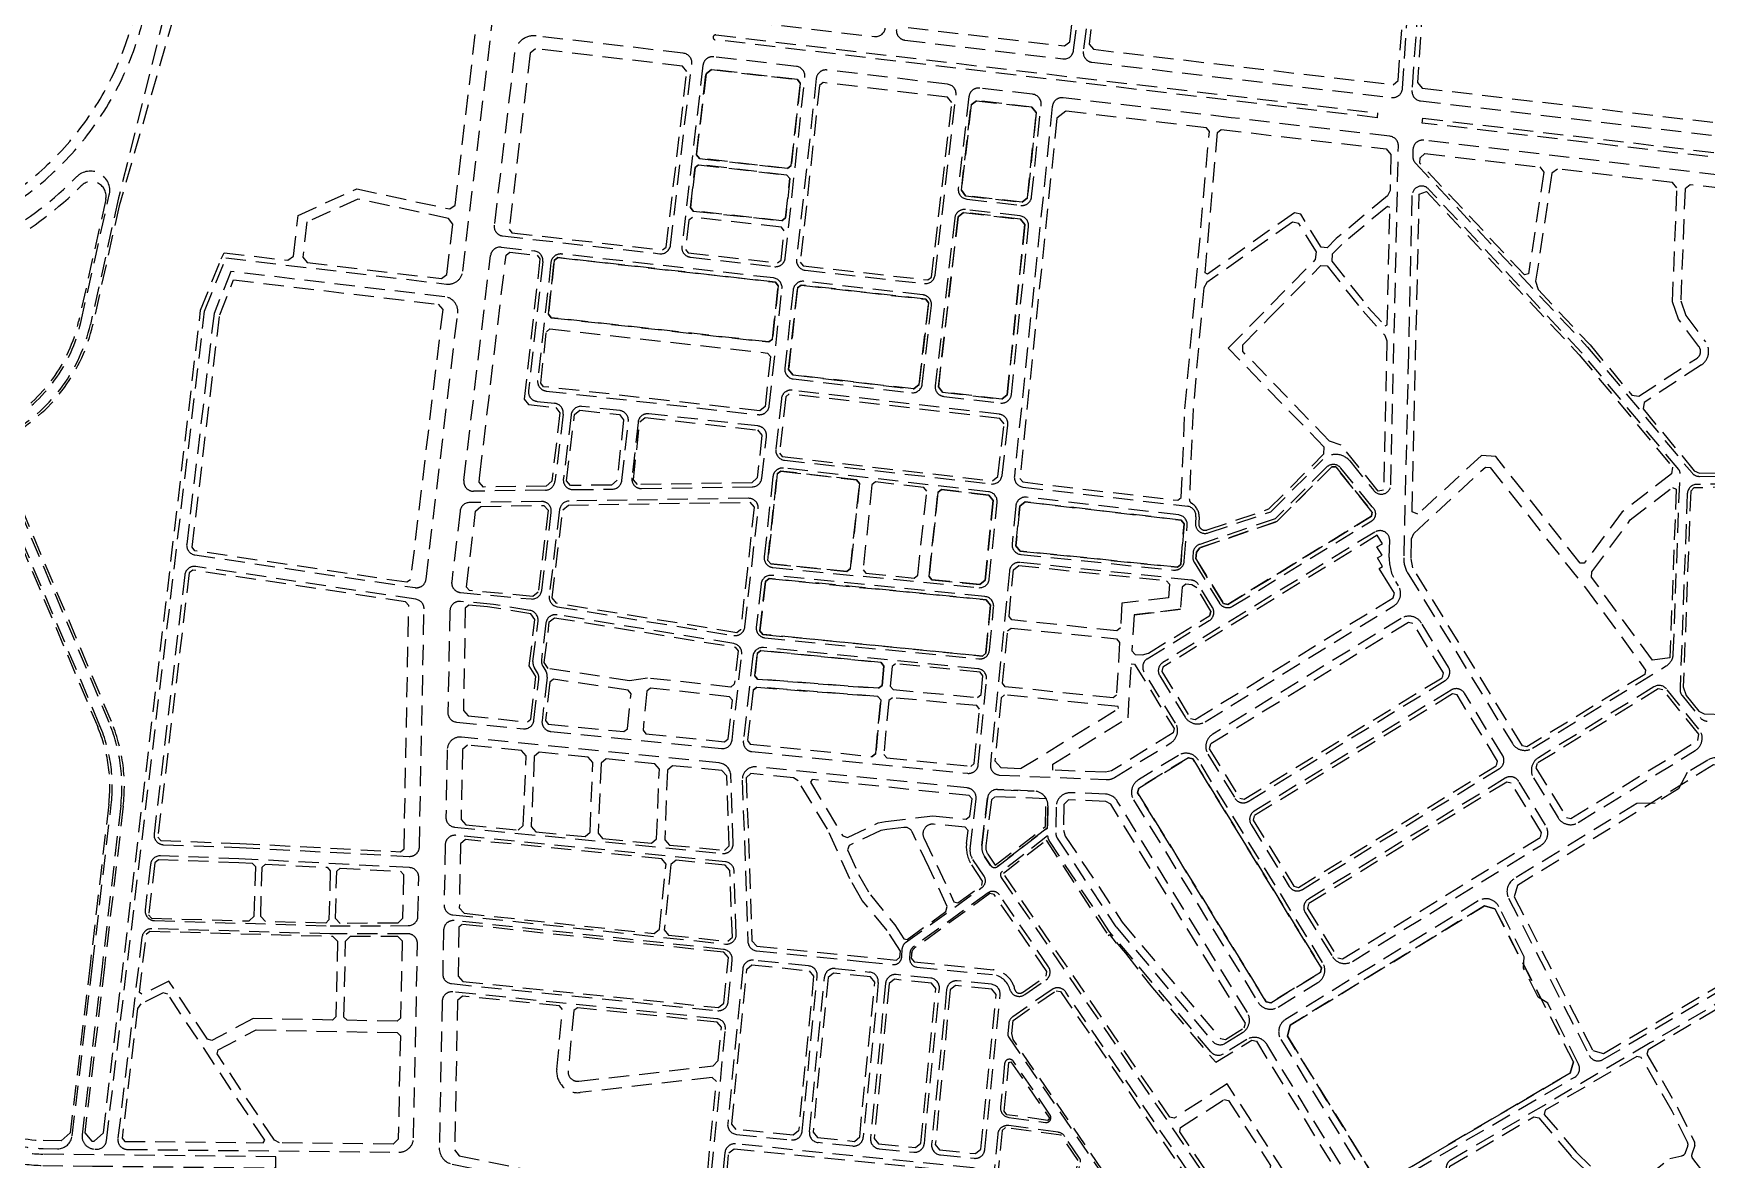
# Model space of a CAD drawing. Header units: metres. Extents: x 566631 to 571261, y 2062953 to 2068466.
# Drawn here: x 569704 to 570739, y 2066417 to 2067114 of the extents above; entities that cross this region are included whole.
import ezdxf

# ---------------------------------------------------------------- set-up
doc = ezdxf.new("R2010")
doc.units = ezdxf.units.M
doc.linetypes.add('HIDDEN', pattern=[0.375, 0.25, -0.125])
doc.layers.add('LogDg phu', color=7, linetype='CONTINUOUS')
doc.layers.add('ViaHeSphu', color=32, linetype='CONTINUOUS')

msp = doc.modelspace()

# ---------------------------------------------------------------- linework, layer by layer
at = {"layer": 'LogDg phu', "linetype": 'HIDDEN', "ltscale": 50}
for points in [[(569635.6, 2067770.2), (569758.2, 2067522.1, -0.041859), (569789.2, 2067443.5, 0.415713), (569799.2, 2067438.1, -0.081086), (569896, 2067451.3), (569942.1, 2067450), (569941.9, 2067444), (569895.8, 2067445.3, 0.081594), (569800.4, 2067432.2, 0.399656), (569795, 2067422.6, -0.116975), (569798.8, 2067189), (569784.7, 2067125.1), (569756.5, 2067012.1), (569739.1, 2066933.8, -0.207338), (569690.9, 2066867.6)], [(569645.6, 2066982.1), (569677.1, 2066999.5, 0.216026), (569773, 2067127.7), (569787, 2067191.6, 0.005907), (569789.4, 2067203.1, 0.635745), (569777.7, 2067211.6), (569583, 2067104.9, 0.388473), (569579, 2067093.4), (569624.6, 2066989.3, 0.441052), (569645.6, 2066982.1)], [(569680.7, 2066853.6), (569750.5, 2066687.7, -0.129356), (569757.9, 2066635.8), (569746.3, 2066536.5), (569734, 2066432.3, 0.44628), (569741.8, 2066423.4), (569743, 2066423.3, 0.383012), (569749, 2066428.6), (569809.8, 2066942.1), (569822.9, 2066975), (569959.5, 2066958.8, 0.414214), (569969.5, 2066966.7), (569999.1, 2067215.8)], [(570237.9, 2067116.4, 0.414556), (570243.2, 2067109.8), (570341, 2067098.2, 0.413871), (570347.6, 2067103.5), (570356, 2067173.4)], [(570361.9, 2067172.7), (570353.6, 2067102.8, 0.414556), (570358.9, 2067096.1), (570544.4, 2067074.3, 0.42844), (570551.1, 2067079.8), (570555.9, 2067149.8)], [(570561.9, 2067149.3), (570557, 2067078.6, 0.400129), (570562.3, 2067072.2), (570950.9, 2067026.4, 0.441891), (570962.1, 2067036.1), (570964.2, 2067126.4)], [(570017.8, 2067136.3), (570224.3, 2067112, 0.413871), (570231, 2067117.2)], [(570535.7, 2067064.7), (570535.4, 2067061.8), (570125.8, 2067110, -1), (570126.1, 2067113), (570535.7, 2067064.7)], [(569687.8, 2066872.8, 0.207326), (569733.2, 2066935.1), (569750.8, 2067014.1, 0.753979), (569730.5, 2067025.1, -0.07292), (569682.9, 2066989), (569639.8, 2066965.3, 0.387875), (569636.3, 2066955), (569671.9, 2066873.8, 0.449859), (569683.3, 2066870.1), (569687.8, 2066872.8)], [(569958.5, 2066950.9), (569826, 2066966.6), (569815.6, 2066940.6), (569798.7, 2066797.8, 0.405391), (569803.8, 2066791.2), (569940, 2066770.9, 0.422925), (569946.8, 2066776.1), (569966.4, 2066940.9, 0.414214), (569958.5, 2066950.9)], [(570791.7, 2066835.3), (570733.3, 2066834.8, 0.400495), (570727.4, 2066829), (570722.9, 2066708.1, 0.181484), (570724.2, 2066704.1), (570735.3, 2066690.5, 0.217742), (570739.7, 2066688.3)], [(570409.5, 2066781.8, 0.42071), (570416.1, 2066787.3), (570417.9, 2066809.4, 0.403398), (570412.6, 2066815.9), (570318.5, 2066826.9, 0.419849), (570311.8, 2066821.5), (570309.5, 2066798, 0.412964), (570314.9, 2066791.5), (570409.5, 2066781.8)], [(570373.9, 2066560.9), (570433.6, 2066490.1, 0.370881), (570441.4, 2066488.9), (570452.1, 2066495.5, 0.414214), (570455.1, 2066507.9), (570374.6, 2066638.8, 0.249062), (570367.3, 2066643.1), (570346, 2066644, 0.423269), (570336.7, 2066635.1), (570336.5, 2066619.2, 0.150488), (570337.5, 2066615.8), (570373.8, 2066560.9)], [(570132.1, 2066601.2), (569965.3, 2066617.6, 0.437399), (569958.7, 2066611.8), (569958, 2066574.5, 0.388952), (569963.3, 2066568.4), (570132.2, 2066550.3, 0.456362), (570138.8, 2066556.5), (570137.5, 2066595.4, 0.375709), (570132.1, 2066601.2)], [(569887.4, 2066561.6), (569935.8, 2066561.7, 0.408358), (569941.8, 2066567.5), (569942.3, 2066591.5, 0.404678), (569936.6, 2066597.6), (569831, 2066603.1), (569782.5, 2066604.9, 0.390594), (569776.3, 2066599.6), (569773, 2066571.5, 0.440566), (569778.8, 2066564.8), (569887.4, 2066561.6)], [(569941.5, 2066550.5, 0.420094), (569935.5, 2066556.7), (569887.3, 2066556.6), (569777.1, 2066559.8, 0.388132), (569771, 2066554.5), (569756.1, 2066429.9, 0.446338), (569762, 2066423.2), (569930, 2066421.5, 0.411372), (569939.1, 2066430.3), (569941.5, 2066550.5)], [(569632.6, 2066453.1, 0.270605), (569714.7, 2066409.8, -0.46256), (569724.1, 2066399.8), (569712.3, 2066300.7), (569690.9, 2066114.9, -0.224783)]]:
    msp.add_lwpolyline(points, format="xyb", dxfattribs=at)
for points in [[(570111.3, 2067095.1, 0.414037), (570106, 2067101.7), (570015, 2067112.4, 0.413871), (570001.6, 2067101.9), (569989, 2066995.3, 0.415913), (569994.2, 2066988.6), (570091.5, 2066977.6, 0.413034), (570098.1, 2066982.9)], [(570181.3, 2067086.9, 0.411642), (570176.1, 2067093.5), (570124.9, 2067099.5, 0.41439), (570118.2, 2067094.2), (570105.1, 2066982.1, 0.415394), (570110.4, 2066975.5), (570162.5, 2066969.6, 0.415432), (570169.1, 2066974.9)], [(570274.8, 2067075.8, 0.41392), (570269.6, 2067082.5), (570194.9, 2067091.3, 0.41679), (570188.3, 2067086), (570176.1, 2066974.1, 0.412996), (570181.4, 2066967.4), (570255.2, 2066959.1, 0.413151), (570261.8, 2066964.4)], [(570327.5, 2067069.7, 0.40988), (570322.2, 2067076.3), (570289.5, 2067080.1, 0.414508), (570282.8, 2067074.9), (570276.2, 2067018.1, 0.414084), (570281.4, 2067011.4), (570315, 2067007.5, 0.418395), (570321.6, 2067012.9)], [(570548.6, 2067044.2, 0.386712), (570543.3, 2067050.3), (570445, 2067061.8), (570341.1, 2067074.1, 0.418561), (570334.4, 2067068.7), (570310.9, 2066839.8, 0.409928), (570316.2, 2066833.2), (570418, 2066821.3, -0.403398), (570423.3, 2066814.8), (570423, 2066810.9, 0.53904), (570430.9, 2066804.8), (570469.6, 2066817.9), (570501.5, 2066849.8, -0.45119), (570518.5, 2066849.3), (570533.3, 2066831, 0.698994), (570543.9, 2066834.6)], [(570961, 2066992, 0.387067), (570952.2, 2067002.1), (570564.3, 2067047.8, 0.44226), (570557.6, 2067042), (570557.5, 2067037.9, 0.196096), (570559.1, 2067033.7), (570665.7, 2066919.8), (570730.3, 2066841.9, 0.225712), (570734.9, 2066839.8), (570791.8, 2066840.3), (570955.2, 2066829.4), (570957.2, 2066831.3)], [(570722.9, 2066841.6, 0.184522), (570722.1, 2066844), (570662, 2066916.4), (570567.3, 2067017.6, 0.672106), (570557, 2067013.6), (570554.8, 2066915.6), (570551.9, 2066789.3, 0.144375), (570554.6, 2066779.5), (570619.1, 2066674.5, 0.414248), (570631.5, 2066671.5), (570714.4, 2066722.5, 0.250591), (570718.7, 2066729.8)], [(570722.9, 2066841.6, 0.184522), (570722.1, 2066844), (570662, 2066916.4), (570567.3, 2067017.6, 0.672106), (570557, 2067013.6), (570554.8, 2066915.6), (570551.9, 2066789.3, 0.144375), (570554.6, 2066779.5), (570619.1, 2066674.5, 0.414248), (570631.5, 2066671.5), (570714.4, 2066722.5, 0.250591), (570718.7, 2066729.8)], [(570319.7, 2066994.4, 0.410045), (570314.5, 2067001), (570280.7, 2067004.9, 0.414343), (570274, 2066999.7), (570261.9, 2066895.9, 0.414318), (570267.2, 2066889.3), (570302.4, 2066885.2, 0.41816), (570309.1, 2066890.5)], [(569986.7, 2066976.4, -0.412516), (569993.4, 2066981.6), (570013.8, 2066979.3, -0.413718), (570019.1, 2066972.7), (570010.2, 2066892.8, 0.414214), (570015.5, 2066886.2), (570026.4, 2066885, -0.417169), (570031.7, 2066878.3), (570026.6, 2066836.6, -0.374825), (570020.7, 2066831.3), (569976.2, 2066830.6, -0.45395), (569970.2, 2066837.3)], [(570167.1, 2066956, 0.412996), (570161.8, 2066962.6), (570030.7, 2066977.4, 0.41471), (570024.1, 2066972.1), (570015.9, 2066899.2, 0.414214), (570021.2, 2066892.6), (570152.5, 2066878, 0.414936), (570159.2, 2066883.3)], [(570259.6, 2066945.5, 0.415277), (570254.3, 2066952.1), (570180.7, 2066960.5, 0.415432), (570174, 2066955.2), (570168.8, 2066906.7, 0.41204), (570174, 2066900.1), (570247.3, 2066891.6, 0.414108), (570253.9, 2066896.8)], [(570306.9, 2066871.5, 0.414348), (570301.7, 2066878.2), (570173.4, 2066893.1, 0.41639), (570166.7, 2066887.8), (570163.3, 2066856.5, 0.412343), (570168.6, 2066849.8), (570296.6, 2066835.1, 0.413776), (570303.3, 2066840.4)], [(570072, 2066873.8, 0.414214), (570066.7, 2066880.5), (570043.3, 2066883.1, 0.411265), (570036.6, 2066877.8), (570031.8, 2066838.3, 0.45473), (570037.9, 2066831.6), (570062.1, 2066831.9, 0.377702), (570068, 2066837.3)], [(570157.5, 2066864.3, 0.414798), (570152.2, 2066871), (570084.6, 2066878.5, 0.414214), (570078, 2066873.2), (570074.2, 2066838.9, 0.451693), (570080.2, 2066832.2), (570148.7, 2066833.3, 0.377132), (570154.6, 2066838.6)], [(569676.3, 2066848.5, 0.454094), (569664.9, 2066852.3), (569477.2, 2066741.7, 0.423085), (569474.5, 2066730.5), (569485.4, 2066713.3), (569564.9, 2066586.3), (569596.1, 2066537.6), (569629.8, 2066482.1), (569640, 2066467.6), (569644.5, 2066460.5, 0.255677), (569709.8, 2066423.8), (569718.8, 2066423.6, 0.383394), (569727.8, 2066431.6), (569740.4, 2066537.2), (569752, 2066636.5, 0.129356), (569745, 2066685.4)], [(570300.2, 2066823.7, 0.409693), (570294.9, 2066830.3), (570168.1, 2066844.9, 0.416086), (570161.5, 2066839.6), (570156.1, 2066790, 0.417168), (570161.4, 2066783.4), (570288.9, 2066770.9, 0.413918), (570295.4, 2066776.2)], [(570532.1, 2066812.3, 0.456124), (570533.4, 2066819.8), (570532.3, 2066821), (570513, 2066844.9, 0.445991), (570504.1, 2066845.4), (570472.3, 2066813.5), (570425.6, 2066797.7, 0.299512), (570421.5, 2066792.5), (570421.4, 2066790.3, 0.159101), (570422.2, 2066786.6), (570437.8, 2066761.4, 0.414214), (570446, 2066759.4)], [(570024.3, 2066817.5, 0.45473), (570018.2, 2066824.3), (569973.8, 2066823.6, 0.375563), (569967.9, 2066818.3), (569962.7, 2066774.6, 0.421968), (569968.1, 2066767.9), (570011.9, 2066763.9, 0.405748), (570018.4, 2066769.1)], [(570152.4, 2066819.6, 0.452293), (570146.3, 2066826.2), (570035.4, 2066824.5, 0.374825), (570029.5, 2066819.3), (570023, 2066765.8, 0.402395), (570028, 2066759.1), (570137.2, 2066741.3, 0.428522), (570144.1, 2066746.6)], [(570546.9, 2066774.7, -0.144375), (570542.9, 2066789.5), (570543.2, 2066800, 0.594119), (570534, 2066805.3), (570402.8, 2066724.6, 0.414214), (570400.9, 2066716.4), (570416.6, 2066690.8, 0.414214), (570429, 2066687.9), (570429, 2066687.9), (570545.7, 2066759.6, 0.414214), (570548.6, 2066772), (570546.9, 2066774.7)], [(570546.9, 2066774.7, -0.144375), (570542.9, 2066789.5), (570543.2, 2066800, 0.594119), (570534, 2066805.3), (570402.8, 2066724.6, 0.414214), (570400.9, 2066716.4), (570416.6, 2066690.8, 0.414214), (570429, 2066687.9), (570429, 2066687.9), (570545.7, 2066759.6, 0.414214), (570548.6, 2066772), (570546.9, 2066774.7)], [(570391.2, 2066718.7, -0.414214), (570393.2, 2066726.9), (570431.5, 2066750.5, 0.414214), (570433.5, 2066758.7), (570424.9, 2066772.8, 0.233498), (570420.4, 2066775.6), (570314.4, 2066786.5, 0.415464), (570307.8, 2066781.1), (570296.1, 2066661.5, 0.430287), (570301.8, 2066654.9), (570367.8, 2066652.1, 0.149707), (570372.9, 2066653.4), (570407.7, 2066674.8, 0.414214), (570410.6, 2066687.1)], [(569945.6, 2066757.7, 0.377146), (569940.5, 2066763.7), (569804.3, 2066784, 0.423091), (569797.5, 2066778.8), (569778.5, 2066618.5, 0.438234), (569784.3, 2066611.8), (569831.4, 2066610.1), (569936.4, 2066604.6, 0.423817), (569942.7, 2066610.5)], [(570292.7, 2066765.4), (570160.7, 2066778.5, 0.409962), (570154.2, 2066773.2), (570151.2, 2066746.5, 0.418478), (570156.5, 2066739.9), (570289, 2066726.8, 0.414358), (570295.5, 2066732.2), (570298.1, 2066758.9, 0.414069)], [(570016.1, 2066750.2, 0.402395), (570011.1, 2066756.8), (569988.6, 2066760.5), (569968.1, 2066762.4, 0.435504), (569961.6, 2066756.5), (569960.3, 2066693.8, 0.390912), (569965.7, 2066687.7), (570007.1, 2066683.6, 0.4088), (570013.6, 2066688.8), (570016.6, 2066714.2, 0.169219), (570015.8, 2066718.1), (570013.9, 2066721.2, -0.169837), (570013, 2066725.1)], [(570142.2, 2066729.7, 0.400048), (570137.2, 2066736.3), (570027.9, 2066754.1, 0.426132), (570021, 2066748.9), (570018.2, 2066726.2, 0.169837), (570019.1, 2066722.3), (570021, 2066719.2, -0.169219), (570021.8, 2066715.4), (570018.6, 2066688.5, 0.419648), (570024, 2066681.9), (570129.6, 2066671.3, 0.410459), (570136.2, 2066676.5)], [(570562.8, 2066749, 0.414214), (570550.4, 2066751.9), (570433.7, 2066680.2, 0.414214), (570430.7, 2066667.8), (570447.5, 2066640.5, 0.414214), (570455.7, 2066638.6), (570577.6, 2066713.5, 0.414214), (570579.5, 2066721.7)], [(570562.8, 2066749, 0.414214), (570550.4, 2066751.9), (570433.7, 2066680.2, 0.414214), (570430.7, 2066667.8), (570447.5, 2066640.5, 0.414214), (570455.7, 2066638.6), (570577.6, 2066713.5, 0.414214), (570579.5, 2066721.7)], [(570293.7, 2066714.2, 0.414069), (570288.4, 2066720.7), (570155.7, 2066733.8, 0.409964), (570149.1, 2066728.5), (570143.2, 2066676, 0.417978), (570148.5, 2066669.4), (570282, 2066656, 0.414856), (570288.6, 2066661.3)], [(570589.5, 2066705.5, 0.414214), (570581.2, 2066707.5), (570459.4, 2066632.6, 0.414214), (570457.4, 2066624.4), (570481, 2066586, 0.414214), (570489.2, 2066584.1), (570611.1, 2066658.9, 0.414214), (570613, 2066667.2), (570613, 2066667.2)], [(570589.5, 2066705.5, 0.414214), (570581.2, 2066707.5), (570459.4, 2066632.6, 0.414214), (570457.4, 2066624.4), (570481, 2066586, 0.414214), (570489.2, 2066584.1), (570611.1, 2066658.9, 0.414214), (570613, 2066667.2), (570613, 2066667.2)], [(570647.4, 2066628.5, 0.414214), (570659.8, 2066625.5), (570732.3, 2066670.1, 0.452696), (570734.6, 2066683.4), (570714.5, 2066708.2, 0.376784), (570706.7, 2066709.5), (570635.2, 2066665.6, 0.414179), (570632.2, 2066653.2)], [(570647.4, 2066628.5, 0.414214), (570659.8, 2066625.5), (570732.3, 2066670.1, 0.452696), (570734.6, 2066683.4), (570714.5, 2066708.2, 0.376784), (570706.7, 2066709.5), (570635.2, 2066665.6, 0.414179), (570632.2, 2066653.2)], [(570135.4, 2066654.7, 0.375224), (570128.2, 2066662.4), (569968.7, 2066678.4, 0.437906), (569959.9, 2066670.6), (569959.1, 2066628.8, 0.391402), (569964.5, 2066622.7), (570130.3, 2066606.4, 0.453796), (570136.9, 2066612.6)], [(570424.8, 2066664.1, 0.414214), (570412.4, 2066667.1), (570387.7, 2066651.9, 0.414214), (570384.7, 2066639.5), (570461.7, 2066514.3, 0.414214), (570474.1, 2066511.3), (570498.8, 2066526.5, 0.414214), (570501.7, 2066538.9), (570501.7, 2066538.9)], [(570424.8, 2066664.1, 0.414214), (570412.4, 2066667.1), (570387.7, 2066651.9, 0.414214), (570384.7, 2066639.5), (570461.7, 2066514.3, 0.414214), (570474.1, 2066511.3), (570498.8, 2066526.5, 0.414214), (570501.7, 2066538.9), (570501.7, 2066538.9)], [(570816.6, 2066562.1), (570821.5, 2066564.5, 0.483224), (570823.5, 2066573.6), (570751.7, 2066662.2, 0.376651), (570740, 2066664.2), (570727.4, 2066656.5), (570721.9, 2066646.4), (570707.4, 2066637.5), (570696.1, 2066637.3), (570620, 2066590.5, 0.391589), (570616.8, 2066578.7), (570666.7, 2066481.3, 0.431451), (570675.1, 2066478.8)], [(570284.9, 2066603.2, -0.178927), (570283.5, 2066609.3), (570287.2, 2066640.2, 0.420085), (570281.8, 2066646.9), (570151.3, 2066660, 0.454309), (570142.5, 2066651.8), (570146, 2066551.9, 0.375046), (570151.4, 2066546.1), (570216.8, 2066539.5), (570235.7, 2066537.6, 0.423525), (570241.2, 2066542.2), (570241.5, 2066547.5, -0.222339), (570243.6, 2066551.2), (570291, 2066585.5, 0.402973), (570292.2, 2066592.3)], [(570636.8, 2066611.4, 0.414214), (570639.7, 2066623.8), (570623, 2066651, 0.414214), (570614.7, 2066653), (570492.9, 2066578.1, 0.414214), (570490.9, 2066569.8), (570507.7, 2066542.6, 0.414214), (570520.1, 2066539.6), (570636.8, 2066611.4)], [(570636.8, 2066611.4, 0.414214), (570639.7, 2066623.8), (570623, 2066651, 0.414214), (570614.7, 2066653), (570492.9, 2066578.1, 0.414214), (570490.9, 2066569.8), (570507.7, 2066542.6, 0.414214), (570520.1, 2066539.6), (570636.8, 2066611.4)], [(570331.5, 2066622.3), (570331.7, 2066635.9, 0.405215), (570323.1, 2066645), (570300.5, 2066646, 0.391907), (570294.3, 2066640.7), (570290.8, 2066611.4, 0.178927), (570292.4, 2066604.6), (570296.2, 2066599, 0.434944), (570300.5, 2066598.3)], [(570300.5, 2066646), (570323.1, 2066645, -0.405215), (570331.7, 2066635.9), (570331.5, 2066622.3), (570300.5, 2066598.3, -0.434944), (570296.2, 2066599), (570292.4, 2066604.6, -0.178927), (570290.8, 2066611.4), (570294.3, 2066640.7, -0.391907)], [(570440.3, 2066482.4, -0.370881), (570432.6, 2066483.6), (570369.8, 2066557.9), (570332.4, 2066614.4, -0.125421), (570331.5, 2066617.2), (570303.5, 2066595.5, 0.396816), (570302.8, 2066591.5), (570464.6, 2066354.4, 0.419095), (570473, 2066352.9), (570520, 2066386.1, 0.395542), (570522.5, 2066398.2), (570467.1, 2066488.3, 0.414214), (570454.7, 2066491.2)], [(570951.9, 2066603.1, 0.44903), (570945.3, 2066609.2), (570932.1, 2066607.9), (570914.4, 2066603.5), (570894.2, 2066593), (570836.9, 2066564), (570819.5, 2066556.8), (570704.4, 2066489.1), (570580.7, 2066416.4, 0.476007), (570579.5, 2066408.7), (570636.5, 2066346.1, -0.208888), (570637.7, 2066342.3), (570634.8, 2066308.1, 0.426383), (570639.6, 2066302.7), (570934.2, 2066289.6, 0.420275), (570944.7, 2066299.4)], [(570332, 2066536.3), (570301.7, 2066580.7, 0.422449), (570294.6, 2066582), (570248.4, 2066548.5, 0.22234), (570246.3, 2066544.8), (570246.1, 2066541.4, 0.404963), (570250.6, 2066536.1), (570297.4, 2066531.4, -0.309196), (570308.1, 2066522.3, 0.516274), (570317.3, 2066519), (570330.4, 2066528, 0.412014)], [(570641, 2066513.7), (570635.1, 2066517.5), (570626.1, 2066535.4), (570626.5, 2066542.3), (570610.8, 2066573.4, 0.438535), (570598, 2066577), (570478.8, 2066503.7, 0.414214), (570475.8, 2066491.3), (570529.8, 2066403.6, 0.407251), (570542, 2066400.5), (570657.8, 2066468, 0.397184), (570660.1, 2066475.9)], [(570136.3, 2066540.4, 0.411232), (570130.9, 2066547), (569964.3, 2066564.8, 0.439934), (569957.7, 2066559), (569957.1, 2066531.9, 0.390467), (569962.5, 2066525.8), (570127.2, 2066509.1, 0.415658), (570133.8, 2066514.5)], [(570179.6, 2066434.5), (570188.9, 2066530.3, 0.41304), (570183.5, 2066536.8), (570149.4, 2066540.3, 0.415388), (570142.8, 2066534.9), (570133.5, 2066439.1, 0.41304), (570138.9, 2066432.5), (570173, 2066429.1, 0.415388)], [(570210.9, 2066425.3), (570189.5, 2066427.4, -0.41304), (570184.1, 2066434), (570193.4, 2066529.8, -0.415388), (570200, 2066535.2), (570221.3, 2066533, -0.41304), (570226.7, 2066526.5), (570217.4, 2066430.7, -0.415388)], [(570255.2, 2066426.9), (570264.5, 2066522.7, 0.41304), (570259.2, 2066529.2), (570237.8, 2066531.4, 0.415388), (570231.2, 2066526), (570221.9, 2066430.2, 0.41304), (570227.3, 2066423.6), (570248.7, 2066421.5, 0.415388)], [(570259.7, 2066426.4, 0.41304), (570265.1, 2066419.8), (570286.1, 2066417.7, 0.414778), (570292.6, 2066423.1), (570302.1, 2066518.8, 0.41365), (570296.7, 2066525.4), (570275.6, 2066527.5, 0.415388), (570269, 2066522.2)], [(570132.1, 2066497.5, 0.41277), (570126.8, 2066504.1), (569963.4, 2066520.7, 0.438366), (569956.8, 2066514.9), (569955, 2066424.1, 0.361591), (569963, 2066414.1), (570112.2, 2066383.4, 0.445651), (570121.7, 2066390.5)], [(570342.7, 2066520.6, 0.416416), (570334.3, 2066522.2), (570309.9, 2066505.3, 0.219916), (570307.4, 2066501), (570306.8, 2066494.9, 0.176112), (570307.3, 2066492.9), (570374.7, 2066394.1), (570392.4, 2066368.6, 0.41252), (570400.7, 2066367), (570427.7, 2066385.4, 0.414214), (570429.2, 2066393.8)], [(570310.4, 2066477.7, 0.700518), (570304.9, 2066476.3), (570302.3, 2066449.5, 0.403523), (570307.4, 2066443), (570330.2, 2066439.9, 0.649725), (570333, 2066444.5)], [(569741.4, 2066419.9), (569709.7, 2066420.3, -0.255677), (569641.5, 2066458.6), (569637.1, 2066465.8), (569631.1, 2066462.1), (569635.6, 2066454.9, 0.255677), (569709.6, 2066413.3), (569740.4, 2066412.9), (569853.8, 2066411.7), (569853.9, 2066418.7)], [(570393.4, 2066353.2, 0.204591), (570392.5, 2066357.8), (570384.2, 2066369.8, 0.193246), (570380.5, 2066372.2), (570355.2, 2066377.4, 0.414214), (570348.1, 2066372.8), (570346, 2066362.6), (570341.1, 2066363.6), (570351.8, 2066415.4, 0.203058), (570351.3, 2066417.7), (570342.1, 2066431.2, 0.212323), (570338, 2066433.8), (570307.4, 2066437.9, 0.424984), (570300.6, 2066432.6), (570292.8, 2066353.6, 0.384061), (570299.1, 2066345), (570382.1, 2066327.9, 0.414214), (570389.2, 2066332.6)], [(570285.5, 2066411.7), (570138.3, 2066426.6, 0.415388), (570131.8, 2066421.2), (570128.5, 2066387.3, 0.383462), (570134.8, 2066378.7), (570276.5, 2066349.6, 0.445025), (570286.1, 2066356.7), (570290.9, 2066405.2, 0.41365)]]:
    msp.add_lwpolyline(points, format="xyb", close=True, dxfattribs=at)
msp.add_lwpolyline([(570563.7, 2067061.5), (570945.3, 2067016.5), (570945, 2067013.6), (570563.3, 2067058.5), (570563.7, 2067061.5)], dxfattribs=at)
at = {"layer": 'ViaHeSphu', "linetype": 'HIDDEN', "ltscale": 50}
for points in [[(569640.3, 2067774.2), (569763.6, 2067524.8, -0.040831), (569794.3, 2067447.2), (569803.1, 2067442.4), (569804.5, 2067442.8, -0.075798), (569896, 2067454.3), (569942.2, 2067453), (569941.8, 2067441), (569895.7, 2067442.3, 0.075798), (569807.8, 2067431.2), (569806.3, 2067430.8), (569801.3, 2067422.1, -0.115997), (569804.6, 2067187.8), (569790.5, 2067123.8), (569756.9, 2067007.3), (569740.5, 2066933.5, -0.20734), (569691.6, 2066866.3)], [(569681.8, 2066854.8), (569751.9, 2066688.3, -0.129356), (569759.4, 2066635.6), (569747.8, 2066536.3), (569735.6, 2066433.4), (569740, 2066428.4), (569741.4, 2066428.4), (569747.1, 2066433.4), (569807.3, 2066942.7), (569820.1, 2066974.5), (569821.9, 2066978.2), (569861.3, 2066973.5), (569864.7, 2066976.1), (569867.6, 2067001.3), (569903.9, 2067017.7), (569961.5, 2067005.3), (569964.8, 2067007.7), (569989.6, 2067216.9)], [(569767.1, 2067129), (569784.1, 2067206.3), (569780.8, 2067208.7), (569585.3, 2067101.6), (569583.8, 2067097.4), (569631.3, 2066989.1), (569640.2, 2066986), (569674.2, 2067004.7, 0.215949), (569767.1, 2067129)], [(570738.6, 2066923.1, -0.432971), (570736.1, 2066908.8), (570700.6, 2066885.5), (570700, 2066881.5), (570731.7, 2066843.3), (570735, 2066841.8), (570764.2, 2066842.1), (570766.3, 2066844.1), (570770.2, 2067013.5), (570768.2, 2067015.7), (570729.1, 2067020.3), (570726, 2067017.7), (570723.3, 2066948.5), (570726.4, 2066939.4), (570738.6, 2066923.1)], [(570815.4, 2066564.9), (570822.7, 2066568.4), (570823.2, 2066570.8), (570751, 2066659.9), (570743.6, 2066661.2), (570622.3, 2066586.6), (570620.3, 2066579.5), (570668.9, 2066484.5), (570675.5, 2066482.6), (570815, 2066564.6, -0.020117), (570815.4, 2066564.9)], [(570299.1, 2066599.1), (570330.1, 2066623), (570330.4, 2066640.2), (570298.9, 2066641.5), (570296.7, 2066639.6), (570293.2, 2066611.1, 0.178927), (570294.5, 2066606), (570299.1, 2066599.1)], [(570269.4, 2066573.5), (570258.2, 2066597.4), (570247.7, 2066619.7, 0.32221), (570242.6, 2066622.5), (570232, 2066621.3), (570228.2, 2066620.5), (570208.6, 2066611.3), (570207.6, 2066608.6), (570214.5, 2066593.4), (570221.8, 2066580.7), (570237, 2066562.2), (570242.6, 2066553.6), (570244.6, 2066553.2), (570268.6, 2066570.5), (570269.4, 2066573.5)], [(570281.3, 2066612.5), (570282.3, 2066620.5), (570280.5, 2066622.6), (570260.9, 2066624.5, 0.581525), (570254.9, 2066616), (570273.5, 2066576.5), (570276, 2066575.9), (570290.7, 2066586.5), (570291.2, 2066589.3), (570284.5, 2066599.4, -0.178927), (570281.3, 2066612.5)], [(570247.4, 2066545.4), (570247.1, 2066541.5), (570249, 2066539.3), (570297.7, 2066534.4, -0.325117), (570311.2, 2066522.2, 0.534734), (570315.9, 2066520.4), (570330.5, 2066530.5), (570331, 2066533.3), (570298.5, 2066581), (570295.7, 2066581.5), (570249, 2066547.7, 0.22234), (570247.3, 2066544.7)], [(570776.5, 2066421.3), (570799.2, 2066420.6), (570828.2, 2066438.1), (570828.9, 2066442), (570769.3, 2066518.1), (570761.9, 2066519.5), (570703.1, 2066484.9), (570702.4, 2066482.1), (570721.6, 2066448.7), (570731.8, 2066427.9, -0.199979), (570732, 2066425.6), (570730.2, 2066420.3, 0.252614), (570730.7, 2066417.5), (570740.7, 2066404.5, 0.368272), (570744.5, 2066403.7), (570777, 2066421.4)], [(570034.7, 2066471.9, 0.477522), (570041.4, 2066465.4), (570124.5, 2066474.9), (570127.7, 2066478.3), (570129.7, 2066498.8), (570127, 2066502), (570040.5, 2066510.9), (570038.3, 2066509.1), (570034.7, 2066471.9)], [(570718, 2066446.8), (570698.9, 2066480.1), (570696.2, 2066480.8), (570639.4, 2066447.4), (570638.9, 2066444.8), (570658.5, 2066421.6), (570685.3, 2066395.5), (570688.3, 2066395.3), (570716.6, 2066417.5), (570724.1, 2066419.3, 0.258042), (570726.3, 2066421.2), (570727.7, 2066425.3, 0.199979), (570727.5, 2066427.6), (570718, 2066446.8)], [(569628.4, 2066450.4, 0.255677), (569709.5, 2066404.8), (569718.1, 2066404.7), (569722.5, 2066399.6), (569713.8, 2066326.1), (569712.1, 2066322.8), (569670.7, 2066286.3)]]:
    msp.add_lwpolyline(points, format="xyb", dxfattribs=at)
for points in [[(570245.1, 2067117.6), (570341.9, 2067106.2), (570345.3, 2067108.8), (570353, 2067173.7)], [(570364.9, 2067172.3), (570357.2, 2067107.4), (570359.8, 2067104.1), (570545.3, 2067082.2), (570548.5, 2067084.9), (570552.9, 2067150)], [(570564.9, 2067149.1), (570560.4, 2067083.5), (570563.2, 2067080.1), (570947.1, 2067035), (570950.1, 2067037.6), (570952.2, 2067126.7)], [(570105.6, 2067093.7), (570014.5, 2067104.4), (570011.2, 2067101.8), (569998.2, 2066992.7), (570000, 2066990.5), (570093.2, 2066979.9), (570095.5, 2066981.7), (570108.2, 2067090.4), (570105.6, 2067093.7)], [(570315.8, 2067009.4), (570280.7, 2067013.5), (570278.1, 2067016.9), (570284.2, 2067069.7), (570287.5, 2067072.3), (570321.8, 2067068.3), (570324.5, 2067064.9), (570319, 2067012.1), (570315.8, 2067009.4)], [(570600, 2066852.7), (570560.6, 2066816.3), (570557.1, 2066817.9), (570561.5, 2067014.5), (570565.9, 2067016.2), (570660.5, 2066915.1), (570718.2, 2066845.5), (570717.7, 2066841.4), (570687.1, 2066817.8), (570663.5, 2066786.1), (570661.1, 2066786.1), (570608.8, 2066852.1), (570600, 2066852.7)], [(569873.2, 2066972.1), (569956.3, 2066962.2), (569959.7, 2066964.8), (569963.3, 2066995.8), (569960.8, 2066999.4), (569904.6, 2067011.4), (569873.1, 2066997.3), (569870.6, 2066975.4), (569873.2, 2066972.1)], [(569980.1, 2066840.5), (569996.3, 2066976.8), (569998.6, 2066978.5), (570015.5, 2066976.6), (570017.3, 2066974.4), (570007.6, 2066887.6), (570010.3, 2066884.2), (570027.1, 2066882.4), (570029.7, 2066879.1), (570024.6, 2066836.8), (570021.2, 2066833.8), (569982.3, 2066833.2), (569979.6, 2066836.2), (569980.2, 2066840.8)], [(570526.7, 2066942), (570540.1, 2066927.2), (570541.4, 2066923.7), (570539.4, 2066831.3), (570536, 2066830.7), (570513.2, 2066859), (570506, 2066861.6), (570452.4, 2066917), (570452.4, 2066921.3), (570468.9, 2066938.1), (570500.6, 2066970.2), (570504.5, 2066970), (570526.7, 2066942)], [(570022.5, 2066940.2), (570024.3, 2066938)], [(570443, 2066760.5), (570440.3, 2066761.1), (570423.3, 2066788.8), (570423.6, 2066792.9), (570425.6, 2066795.6), (570473.4, 2066811.8), (570507.3, 2066845.7), (570509.9, 2066845.6), (570532.4, 2066817.7), (570531.9, 2066815.1), (570443, 2066760.5)], [(570556.4, 2066789.2), (570556.7, 2066801.1), (570558.2, 2066804.5), (570602.5, 2066845.5), (570605.3, 2066845.3), (570664.4, 2066770.7), (570701.6, 2066719.9), (570701.1, 2066717.2), (570628.1, 2066672.3), (570625.3, 2066673), (570557.6, 2066783.1), (570556.4, 2066788.8)], [(570145.7, 2066782.5), (570141.4, 2066744.7), (570139.2, 2066743), (570027.5, 2066761.2), (570024.9, 2066764.7), (570031.5, 2066819), (570034.9, 2066822), (570147.2, 2066823.8), (570149.9, 2066820.8), (570145.7, 2066782.5)], [(570411.8, 2066783.6), (570314.6, 2066793.5), (570311.9, 2066796.8), (570314.3, 2066821.4), (570317.6, 2066824), (570414.1, 2066812.7), (570416, 2066810.4), (570413.9, 2066785.3), (570411.8, 2066783.6), (570314.6, 2066793.5)], [(570423.3, 2066788.8), (570423.6, 2066792.9), (570425.6, 2066795.6)], [(570310.4, 2066781.9), (570313.7, 2066784.6), (570405.1, 2066775.2), (570406.9, 2066773), (570406.3, 2066764.7), (570377.4, 2066761.2), (570376.6, 2066746), (570374.4, 2066744.2), (570309.4, 2066750.9), (570307.6, 2066753.1), (570310.4, 2066781.9)], [(570385, 2066754.1), (570383.7, 2066731.7), (570385.6, 2066729.6), (570390.2, 2066729.4), (570393.9, 2066730.3), (570431.9, 2066753.7), (570432.6, 2066756.4), (570423.8, 2066770.7), (570420.8, 2066772.6), (570417, 2066773), (570414.8, 2066771.2), (570413.7, 2066757.5), (570385, 2066754.1), (570413.7, 2066757.5)], [(570432.6, 2066756.4), (570431.9, 2066753.7)], [(570022.3, 2066720.8), (570020, 2066724.6), (570023.1, 2066749.8), (570026.4, 2066752.3), (570138.2, 2066734.1), (570139.9, 2066731.8), (570137.6, 2066711.1), (570135.4, 2066709.4), (570083.9, 2066714.9), (570072.8, 2066713.3), (570022.3, 2066720.8)], [(570226.8, 2066708.6), (570152, 2066714.3), (570150.3, 2066716.4), (570151.8, 2066730.2), (570154.1, 2066732), (570228.4, 2066724.6), (570230.2, 2066722.4), (570229.1, 2066710.4), (570226.9, 2066708.6)], [(570409.8, 2066683.7), (570409.1, 2066681), (570371, 2066657.5), (570367.3, 2066656.6), (570334.7, 2066658), (570334.8, 2066661.7), (570381.3, 2066690.4), (570383.3, 2066723.7), (570385.3, 2066723.6), (570409.8, 2066683.7)], [(570149.3, 2066707.5), (570151.5, 2066709.3), (570226.4, 2066703.6), (570228.2, 2066701.4), (570225.1, 2066668.2), (570222.9, 2066666.4)], [(570314.8, 2066658.9), (570375.3, 2066696.1), (570375.1, 2066697.3), (570304.9, 2066704.5), (570302.7, 2066702.7), (570298.8, 2066663.8), (570302.5, 2066659.6), (570315.1, 2066659)], [(570209.1, 2066590.7), (570195.2, 2066621.5), (570177.2, 2066651.3), (570174.2, 2066653.2), (570147.8, 2066655.9), (570145, 2066653.2), (570148.5, 2066552.4), (570151.6, 2066549.1), (570238, 2066540.4), (570240.1, 2066542.2), (570240.4, 2066545.9), (570232.2, 2066558.6), (570216.8, 2066577.3), (570209.1, 2066590.7)], [(570636.6, 2066616.5), (570637.2, 2066619.3), (570618.4, 2066649.9), (570615.6, 2066650.6), (570492.9, 2066575.2), (570492.3, 2066572.4), (570511.1, 2066541.8), (570513.9, 2066541.1), (570636.6, 2066616.5)], [(570342.4, 2066617.1), (570377.7, 2066563.8), (570438.5, 2066491.8), (570441.5, 2066491.3), (570453.2, 2066498.5), (570453.9, 2066501.3), (570370.6, 2066636.8), (570367.5, 2066638.6), (570344.5, 2066639.5), (570341.5, 2066636.7), (570341.3, 2066620.8)], [(570478, 2066409.2), (570442.7, 2066463.7), (570409.9, 2066442.6), (570407.1, 2066443.1), (570304.1, 2066594.1), (570330.6, 2066614.6), (570369, 2066555.6), (570369.8, 2066556.2), (570373.9, 2066550.9), (570374.2, 2066551.2), (570377.1, 2066547.7), (570379.6, 2066544.6), (570389.9, 2066531.4), (570395.4, 2066524.5), (570435.5, 2066477.1), (570457.9, 2066490.8), (570460.7, 2066490.2), (570510.9, 2066408.6)], [(570656.9, 2066477.4), (570654.8, 2066470.4), (570541, 2066403.4), (570534.1, 2066405.2), (570479.9, 2066493.2), (570481.6, 2066500.1), (570601.8, 2066574), (570608.3, 2066572.2), (570656.9, 2066477.4)], [(570310.1, 2066503), (570336.7, 2066521.4), (570339.5, 2066520.9), (570428.6, 2066390.3), (570428.1, 2066387.5), (570397.8, 2066366.8), (570395, 2066367.4), (570375.9, 2066395), (570310.2, 2066491.3), (570309.3, 2066494.9), (570310.1, 2066503)]]:
    msp.add_lwpolyline(points, dxfattribs=at)
for points in [[(570108.2, 2067090.4), (570105.6, 2067093.7), (570014.5, 2067104.4), (570011.2, 2067101.8), (569998.2, 2066992.7), (570000, 2066990.5), (570093.2, 2066979.9), (570095.5, 2066981.7)], [(570120.1, 2067089), (570123.4, 2067091.6), (570176.6, 2067085.4), (570178.4, 2067083.1), (570172.8, 2067032.1), (570170.6, 2067030.3), (570116, 2067036.6), (570114.2, 2067038.9)], [(570178.4, 2067083.1), (570176.6, 2067085.4), (570123.4, 2067091.6), (570120.1, 2067089), (570114.2, 2067038.9), (570116, 2067036.6), (570170.6, 2067030.3), (570172.8, 2067032.1)], [(570272.3, 2067071.1), (570269.6, 2067074.4), (570192.5, 2067083.5), (570190.3, 2067081.7), (570178.4, 2066972.3), (570180.2, 2066970.1), (570257.4, 2066961.4), (570259.7, 2066963.1)], [(570192.5, 2067083.5), (570190.3, 2067081.7), (570178.4, 2066972.3), (570180.2, 2066970.1), (570257.4, 2066961.4), (570259.7, 2066963.1), (570272.3, 2067071.1), (570269.6, 2067074.4)], [(570324.5, 2067064.9), (570321.8, 2067068.3), (570287.5, 2067072.3), (570284.2, 2067069.7), (570278.1, 2067016.9), (570280.7, 2067013.5), (570315.8, 2067009.4), (570319, 2067012.1)], [(570431.6, 2067053.3), (570429.8, 2067055.6), (570342.7, 2067065.8), (570337.2, 2067061.4), (570314.3, 2066838.5), (570316.1, 2066836.3), (570412.1, 2066825), (570414.2, 2066826.7), (570416.5, 2066881.5)], [(570430.4, 2066964.9), (570429, 2066965.7), (570436.6, 2067052.7), (570438.8, 2067054.5), (570541.1, 2067042.5), (570544, 2067039.1), (570543.5, 2067016.8), (570541.9, 2067013.5), (570510.1, 2066987), (570504.4, 2066981.2), (570500.7, 2066981.6), (570488.2, 2067002.1), (570484.2, 2067002.9)], [(570638.6, 2067028), (570629.1, 2066965.2), (570626.6, 2066964.5), (570561.9, 2067033.6), (570562, 2067037), (570565, 2067039.6), (570636.1, 2067031.3)], [(570115.5, 2067032.7), (570170.2, 2067026.3), (570172, 2067024.1), (570169.3, 2066999.8), (570167.1, 2066998), (570112.2, 2067004), (570110.4, 2067006.2), (570113.3, 2067030.9)], [(570172, 2067024.1), (570170.2, 2067026.3), (570115.5, 2067032.7), (570113.3, 2067030.9), (570110.4, 2067006.2), (570112.2, 2067004), (570167.1, 2066998), (570169.3, 2066999.8)], [(570541.8, 2067006.9), (570513.5, 2066983.3), (570507.6, 2066977.4), (570507.4, 2066972.9), (570529.7, 2066944.6), (570540.3, 2066933), (570541.7, 2066933.5), (570543.3, 2067006.2)], [(570168.5, 2066991.8), (570166.7, 2066994), (570111.7, 2067000.1), (570109.5, 2066998.3), (570107.4, 2066980.3), (570109.1, 2066978.1), (570164.3, 2066971.9), (570166.5, 2066973.7)], [(570109.5, 2066998.3), (570107.4, 2066980.3), (570109.1, 2066978.1), (570164.3, 2066971.9), (570166.5, 2066973.7), (570168.5, 2066991.8), (570166.7, 2066994), (570111.7, 2067000.1)], [(570306.5, 2066890.2), (570303.2, 2066887.6), (570266.5, 2066891.9), (570263.9, 2066895.2), (570276.1, 2067000.4), (570279.5, 2067003.1), (570314.7, 2066999), (570317.4, 2066995.6)], [(570317.4, 2066995.6), (570314.7, 2066999), (570279.5, 2067003.1), (570276.1, 2067000.4), (570263.9, 2066895.2), (570266.5, 2066891.9), (570303.2, 2066887.6), (570306.5, 2066890.2)], [(570164.8, 2066957.7), (570163, 2066960), (570028.4, 2066975.2), (570026.2, 2066973.4), (570022.5, 2066940.2), (570024.3, 2066938), (570159, 2066923), (570161.2, 2066924.8)], [(570161.2, 2066924.8), (570159, 2066923), (570024.3, 2066938), (570022.5, 2066940.2), (570026.2, 2066973.4), (570028.4, 2066975.2), (570163, 2066960), (570164.8, 2066957.7)], [(569954.4, 2066946.3), (569957.1, 2066943), (569937.2, 2066775.8), (569935, 2066774.2), (569803.8, 2066793.7), (569802.1, 2066796), (569819.1, 2066939.7), (569827.7, 2066961.4)], [(570257.8, 2066947.2), (570256.1, 2066949.4), (570178.9, 2066958.2), (570176.7, 2066956.4), (570171.2, 2066906), (570173.8, 2066902.6), (570248.6, 2066893.9), (570251.9, 2066896.6)], [(570248.6, 2066893.9), (570173.8, 2066902.6), (570171.2, 2066906), (570176.7, 2066956.4), (570178.9, 2066958.2), (570256.1, 2066949.4), (570257.8, 2066947.2), (570251.9, 2066896.6)], [(570023.5, 2066931.1), (570158.2, 2066916.1), (570160, 2066913.9), (570156.6, 2066883), (570153.3, 2066880.4), (570019.5, 2066895.3), (570017.8, 2066897.5), (570021.3, 2066929.3)], [(570304.5, 2066872.3), (570301.9, 2066875.7), (570171.6, 2066890.8), (570169.4, 2066889.1), (570165.6, 2066854.2), (570167.3, 2066852), (570297.4, 2066837), (570300.7, 2066839.7)], [(570304.5, 2066872.3), (570301.9, 2066875.7), (570171.6, 2066890.8), (570169.4, 2066889.1), (570165.6, 2066854.2), (570167.3, 2066852), (570297.4, 2066837), (570300.7, 2066839.7)], [(570038.7, 2066878.1), (570042, 2066880.7), (570066.5, 2066878), (570069.1, 2066874.7), (570065, 2066837.5), (570061.6, 2066834.4), (570036.3, 2066834.1), (570033.7, 2066837)], [(570079.1, 2066873.6), (570082.4, 2066876.2), (570152, 2066868.5), (570154.7, 2066865.2), (570151.8, 2066838.8), (570148.5, 2066835.8), (570077.7, 2066834.7), (570075.1, 2066837.6)], [(570207.2, 2066780.9), (570160.1, 2066785.6), (570158.3, 2066787.7), (570164.2, 2066841.3), (570166.4, 2066843.1), (570213.3, 2066837.6), (570215.1, 2066835.4), (570209.4, 2066782.7)], [(570215.1, 2066835.4), (570213.3, 2066837.6), (570166.4, 2066843.1), (570164.2, 2066841.3), (570158.3, 2066787.7), (570160.1, 2066785.6), (570207.2, 2066780.9), (570209.4, 2066782.7)], [(570531.9, 2066815.1), (570532.4, 2066817.7), (570509.9, 2066845.6), (570507.3, 2066845.7), (570473.4, 2066811.8), (570425.6, 2066795.6), (570423.6, 2066792.9), (570423.3, 2066788.8), (570440.3, 2066761.1), (570443, 2066760.5)], [(570248.9, 2066776.8), (570251.1, 2066778.6), (570256.7, 2066830.6), (570254.9, 2066832.9), (570224.9, 2066836.3), (570222.7, 2066834.5), (570217.3, 2066781.9), (570219, 2066779.8)], [(570256.7, 2066830.6), (570254.9, 2066832.9), (570224.9, 2066836.3), (570222.7, 2066834.5), (570217.3, 2066781.9), (570219, 2066779.8), (570248.9, 2066776.8), (570251.1, 2066778.6)], [(570289.6, 2066772.8), (570259.9, 2066775.7), (570258.1, 2066777.9), (570263.6, 2066829.8), (570265.8, 2066831.6), (570295.1, 2066828.2), (570297.8, 2066824.9), (570292.9, 2066775.5)], [(570297.8, 2066824.9), (570295.1, 2066828.2), (570265.8, 2066831.6), (570263.6, 2066829.8), (570258.1, 2066777.9), (570259.9, 2066775.7), (570289.6, 2066772.8), (570292.9, 2066775.5)], [(570705.8, 2066726), (570668.1, 2066777.4), (570668.2, 2066780.6), (570692.1, 2066812.8), (570718.2, 2066832.9), (570720.5, 2066831.8), (570716.6, 2066727.5)], [(570753.6, 2066694.3), (570757.8, 2066831), (570755.8, 2066833), (570731.5, 2066832.7), (570729.5, 2066830.7), (570724.9, 2066709.6), (570726.7, 2066704.2), (570734.6, 2066694.5), (570737.9, 2066692.8), (570751.5, 2066692.4)], [(569971.9, 2066771.3), (569977.5, 2066818.2), (569980.8, 2066821.2), (570019.8, 2066821.8), (570022.4, 2066818.9), (570016.3, 2066768.2), (570012.9, 2066765.5), (569973.7, 2066769.1)], [(570416, 2066810.4), (570414.1, 2066812.7), (570317.6, 2066824), (570314.3, 2066821.4), (570311.9, 2066796.8), (570314.6, 2066793.5), (570411.8, 2066783.6), (570413.9, 2066785.3)], [(570545.4, 2066764.7), (570546.1, 2066767.5), (570543, 2066772.5), (570536.7, 2066782.8), (570538.8, 2066784.1), (570535.7, 2066789.3), (570538.5, 2066791), (570535.3, 2066796.1), (570538.7, 2066798.1), (570535.5, 2066803.3), (570402.9, 2066721.7), (570402.2, 2066719), (570420, 2066690), (570422.8, 2066689.3)], [(569802.4, 2066781.8), (569800.2, 2066780.1), (569780.8, 2066616.5), (569782.6, 2066614.4), (569831.5, 2066612.6), (569931.1, 2066607.4), (569933.2, 2066609.3), (569936.1, 2066759.8), (569934.2, 2066762.1)], [(570159.1, 2066776.6), (570293.5, 2066763.4), (570296.2, 2066760.1), (570293.3, 2066730.4), (570291.1, 2066728.6), (570155.2, 2066742), (570153.4, 2066744.2), (570156.9, 2066774.8)], [(570296.2, 2066760.1), (570293.5, 2066763.4), (570159.1, 2066776.6), (570156.9, 2066774.8), (570153.4, 2066744.2), (570155.2, 2066742), (570291.1, 2066728.6), (570293.3, 2066730.4)], [(569971.1, 2066758.3), (569969.9, 2066694.8), (569972.8, 2066691.5), (570009.5, 2066687.8), (570011.7, 2066689.6), (570014.8, 2066715.9), (570010.7, 2066722.5), (570014.2, 2066751.2), (570011.6, 2066754.7), (569984.8, 2066759.1), (569973.2, 2066760.1)], [(570308.9, 2066745.9), (570374.2, 2066739.2), (570376, 2066737), (570374.1, 2066704.4), (570372, 2066702.7), (570305.3, 2066709.5), (570303.5, 2066711.7), (570306.7, 2066744.1)], [(570431.5, 2066671.2), (570450.4, 2066640.6), (570453.1, 2066639.9), (570575.8, 2066715.3), (570576.5, 2066718.1), (570557.6, 2066748.8), (570554.9, 2066749.4), (570432.2, 2066674)], [(570230.2, 2066722.4), (570228.4, 2066724.6), (570154.1, 2066732), (570151.8, 2066730.2), (570150.3, 2066716.4), (570152, 2066714.3), (570226.9, 2066708.6), (570229.1, 2066710.4)], [(570288.1, 2066702.9), (570290.3, 2066704.7), (570291.5, 2066716.4), (570289.7, 2066718.6), (570237.4, 2066723.7), (570235.2, 2066722), (570234.1, 2066710), (570235.9, 2066707.8)], [(570291.5, 2066716.4), (570289.7, 2066718.6), (570237.4, 2066723.7), (570235.2, 2066722), (570234.1, 2066710), (570235.9, 2066707.8), (570288.1, 2066702.9), (570290.3, 2066704.7)], [(570071.5, 2066683.6), (570073.7, 2066705.1), (570071.9, 2066707.4), (570025.7, 2066714.2), (570023.5, 2066712.5), (570020.7, 2066688.7), (570022.4, 2066686.5), (570069.3, 2066681.8)], [(570082.9, 2066680.5), (570131.6, 2066675.5), (570133.8, 2066677.3), (570136.5, 2066701.2), (570134.7, 2066703.4), (570085.7, 2066708.7), (570083.5, 2066706.9), (570081.1, 2066682.7)], [(570228.2, 2066701.4), (570226.4, 2066703.6), (570151.5, 2066709.3), (570149.3, 2066707.5), (570145.7, 2066676.2), (570147.5, 2066674), (570222.9, 2066666.4), (570225.1, 2066668.2)], [(570483.9, 2066586.1), (570486.7, 2066585.4), (570609.3, 2066660.8), (570610, 2066663.6), (570584.9, 2066704.5), (570582.1, 2066705.1), (570459.4, 2066629.7), (570458.8, 2066627)], [(570652.6, 2066628.7), (570655.3, 2066628), (570733.9, 2066676.3), (570734.6, 2066680.2), (570712.3, 2066707.7), (570709.4, 2066708.2), (570634.4, 2066662.1), (570633.7, 2066659.4)], [(570283.9, 2066660.3), (570286.1, 2066662.1), (570289.4, 2066695.7), (570287.6, 2066697.9), (570235.4, 2066702.8), (570233.2, 2066701), (570230.1, 2066667.7), (570231.9, 2066665.5)], [(570289.4, 2066695.7), (570287.6, 2066697.9), (570235.4, 2066702.8), (570233.2, 2066701), (570230.1, 2066667.7), (570231.9, 2066665.5), (570283.9, 2066660.3), (570286.1, 2066662.1)], [(570005.9, 2066670.1), (569972.4, 2066673.5), (569969.4, 2066670.8), (569968.5, 2066627.4), (569971.5, 2066624.1), (570003.8, 2066620.9), (570006.9, 2066623.6), (570008.8, 2066666.8)], [(570047.2, 2066666), (570016.9, 2066669), (570013.8, 2066666.3), (570011.9, 2066623.1), (570014.8, 2066619.8), (570045.2, 2066616.8), (570048.3, 2066619.5), (570050.1, 2066662.7)], [(570056.1, 2066615.7), (570086.4, 2066612.7), (570089.5, 2066615.4), (570091.2, 2066658.5), (570088.4, 2066661.8), (570058.2, 2066664.9), (570055.1, 2066662.2), (570053.3, 2066619)], [(570500.9, 2066535.5), (570500.3, 2066532.7), (570469.6, 2066513.9), (570466.8, 2066514.5), (570387.2, 2066644), (570387.9, 2066646.8), (570418.6, 2066665.6), (570421.3, 2066665)], [(570421.3, 2066665), (570418.6, 2066665.6), (570387.9, 2066646.8), (570387.2, 2066644), (570466.8, 2066514.5), (570469.6, 2066513.9), (570500.3, 2066532.7), (570500.9, 2066535.5)], [(570097.4, 2066611.6), (570131.5, 2066608.3), (570134.4, 2066611), (570132.9, 2066654.4), (570129.8, 2066657.7), (570099.3, 2066660.7), (570096.2, 2066658), (570094.5, 2066614.9)], [(570209.1, 2066590.7), (570195.2, 2066621.5), (570177.2, 2066651.3), (570174.2, 2066653.2), (570147.8, 2066655.9), (570145, 2066653.2), (570148.5, 2066552.4), (570151.6, 2066549.1), (570238, 2066540.4), (570240.1, 2066542.2), (570240.4, 2066545.9), (570232.2, 2066558.6), (570216.8, 2066577.3)], [(570282.9, 2066642.3), (570185.7, 2066652.1), (570184.7, 2066650.5), (570204.7, 2066617.2), (570207.6, 2066616.3), (570226.6, 2066625.3), (570231.2, 2066626.2), (570260.4, 2066629.6), (570281.1, 2066627.6), (570283.4, 2066629.4), (570284.7, 2066640.1)], [(570284.7, 2066640.1), (570282.9, 2066642.3), (570185.7, 2066652.1), (570184.7, 2066650.5), (570204.7, 2066617.2), (570207.6, 2066616.3), (570226.6, 2066625.3), (570231.2, 2066626.2), (570260.4, 2066629.6), (570281.1, 2066627.6), (570283.4, 2066629.4)], [(570370.6, 2066636.8), (570367.5, 2066638.6), (570344.5, 2066639.5), (570341.5, 2066636.7), (570341.3, 2066620.8), (570342.4, 2066617.1), (570377.7, 2066563.8), (570438.5, 2066491.8), (570441.5, 2066491.3), (570453.2, 2066498.5), (570453.9, 2066501.3)], [(569970.4, 2066569.4), (570087.9, 2066556.8), (570091.2, 2066559.5), (570095.4, 2066599.8), (570092.7, 2066603.1), (569971.3, 2066615), (569968.2, 2066612.3), (569967.4, 2066572.8)], [(569840.5, 2066567.5), (569841.4, 2066598.1), (569839.5, 2066600.2), (569830.9, 2066600.6), (569781.2, 2066602.5), (569778.9, 2066600.5), (569775.1, 2066568.4), (569776.9, 2066566.3), (569837.4, 2066564.6)], [(569886.7, 2066565.2), (569884.7, 2066563.2), (569847.4, 2066564.3), (569844.5, 2066567.4), (569845.3, 2066597.9), (569847.4, 2066599.8), (569885.6, 2066597.8), (569887.5, 2066595.7)], [(570133.5, 2066552), (570136.4, 2066554.6), (570134.9, 2066595.9), (570131.9, 2066599.2), (570101.7, 2066602.2), (570098.4, 2066599.5), (570094.2, 2066559.2), (570096.9, 2066555.9)], [(569893.7, 2066563.1), (569890.8, 2066566.1), (569891.5, 2066595.5), (569893.6, 2066597.3), (569930.9, 2066595.4), (569932.8, 2066593.3), (569932.3, 2066566.2), (569929.3, 2066563.2)], [(570654.8, 2066470.4), (570656.9, 2066477.4), (570608.3, 2066572.2), (570601.8, 2066574), (570481.6, 2066500.1), (570479.9, 2066493.2), (570534.1, 2066405.2), (570541, 2066403.4)], [(569775.9, 2066558.3), (569889, 2066555.1), (569892, 2066552), (569891, 2066505.2), (569889, 2066503.3), (569839.9, 2066504.2), (569814.3, 2066490.7), (569811.5, 2066491.5), (569787.6, 2066527.4), (569771, 2066519.2), (569769.4, 2066520.3), (569773.7, 2066556.4)], [(569967.2, 2066560.7), (569966.6, 2066530.4), (569969.5, 2066527.1), (570127.9, 2066511), (570131.2, 2066513.7), (570133.9, 2066541.9), (570131.2, 2066545.2), (569969.2, 2066562.5)], [(569897, 2066552.1), (569900, 2066555.1), (569929.1, 2066555.2), (569932, 2066552.2), (569931.1, 2066504.4), (569929, 2066502.5), (569898, 2066503.1), (569896, 2066505.1)], [(570148.5, 2066537.4), (570184, 2066533.8), (570186.7, 2066530.5), (570177.4, 2066434.7), (570174.1, 2066432), (570138.7, 2066435.6), (570136, 2066438.9), (570145.3, 2066534.7)], [(570224.5, 2066526.7), (570221.8, 2066530), (570198.9, 2066532.3), (570195.6, 2066529.6), (570186.3, 2066433.8), (570189, 2066430.5), (570211.9, 2066428.2), (570215.2, 2066430.9)], [(570262.3, 2066522.9), (570259.6, 2066526.1), (570236.7, 2066528.5), (570233.4, 2066525.8), (570224.1, 2066430), (570226.8, 2066426.7), (570249.7, 2066424.4), (570253, 2066427.1)], [(569770.3, 2066513.3), (569768.2, 2066510.4), (569758.7, 2066430.2), (569760.4, 2066428.2), (569846.1, 2066427.3), (569847, 2066428.9), (569787, 2066519.3), (569784.1, 2066520.1)], [(570290.1, 2066423.3), (570299.6, 2066519.1), (570296.9, 2066522.4), (570274.5, 2066524.6), (570271.2, 2066522), (570262, 2066426.2), (570264.6, 2066422.9), (570286.9, 2066420.6)], [(569841.6, 2066497.2), (569928.9, 2066495.5), (569930.9, 2066493.4), (569929.6, 2066429.5), (569926.5, 2066426.5), (569856.1, 2066427.2), (569853, 2066428.9), (569817.6, 2066482.3), (569818.2, 2066484.9)], [(570308.8, 2066477.4), (570332.6, 2066442.6), (570331.7, 2066441.2), (570306.3, 2066444.6), (570304.5, 2066446.9), (570307.5, 2066477)], [(570469.5, 2066413.2), (570468.9, 2066410.4), (570443.1, 2066393.9), (570440.2, 2066394.5), (570413.3, 2066434), (570413.8, 2066436.8), (570440.6, 2066454), (570443.4, 2066453.4)], [(570298.1, 2066351.3), (570385.8, 2066333.3), (570388.1, 2066334.8), (570391.9, 2066353.4), (570391.2, 2066357), (570383.1, 2066368.8), (570380, 2066370.8), (570352.5, 2066376.5), (570350.1, 2066374.9), (570347.5, 2066362.3), (570339.7, 2066363.9), (570350.4, 2066416.4), (570339.8, 2066432), (570305.5, 2066436.7), (570303.4, 2066434.9), (570295.4, 2066354.9)], [(570632.4, 2066443.3), (570635.4, 2066442.8), (570655.6, 2066418.9), (570682.1, 2066392.9), (570682.2, 2066390), (570642.2, 2066345), (570639.5, 2066345), (570580.1, 2066410.3), (570580.5, 2066412.8)], [(570134.2, 2066421), (570137.5, 2066423.6), (570285.7, 2066408.7), (570288.4, 2066405.4), (570283.6, 2066357.3), (570280.4, 2066354.9), (570133.8, 2066385.1), (570131.1, 2066388.7)]]:
    msp.add_lwpolyline(points, close=True, dxfattribs=at)
for points in [[(570647, 2067030), (570643.6, 2067027.4), (570633.5, 2066960.6), (570635.1, 2066955.4), (570667.2, 2066921.1), (570693, 2066890), (570697.4, 2066889.4), (570733.4, 2066913, 0.432971), (570734.6, 2066920.1), (570722, 2066937), (570718.2, 2066947.8), (570721, 2067018.3), (570718.2, 2067021.6)], [(569731.8, 2066935.7, -0.208097), (569687, 2066874.1), (569680.5, 2066870.2), (569674.2, 2066872.2), (569639.1, 2066952.4), (569641.5, 2066959.4), (569685.8, 2066983.7, 0.070688), (569733.4, 2067019.6, -0.750501), (569748.6, 2067011.2)], [(570497.3, 2066974), (570497.8, 2066978.7), (570487, 2066996.4), (570483, 2066997.2), (570430, 2066959.7), (570428.1, 2066956.5), (570421.5, 2066881.2), (570419.2, 2066825.8, 0.271458), (570420.6, 2066823.1, -0.261116), (570425.3, 2066814.7), (570425, 2066810.8, 0.539043), (570430.3, 2066806.6), (570468.5, 2066819.6), (570502.5, 2066853.7), (570502.6, 2066857.9), (570443.3, 2066919.2)], [(569721, 2066428.6), (569709.8, 2066428.8, -0.255677), (569648.7, 2066463.1), (569634.9, 2066485.3), (569601.2, 2066540.8), (569570, 2066589.6), (569490.5, 2066716.5), (569478.8, 2066735), (569480.4, 2066741.8), (569667.8, 2066852.2), (569674, 2066850.2), (569743.6, 2066684.8, -0.129356), (569750.5, 2066636.7), (569738.9, 2066537.4), (569726.6, 2066433.5)], [(570281.3, 2066612.5), (570282.3, 2066620.5), (570280.5, 2066622.6), (570260.9, 2066624.5, 0.581525), (570254.9, 2066616), (570273.5, 2066576.5), (570276, 2066575.9), (570290.7, 2066586.5), (570291.2, 2066589.3), (570284.5, 2066599.4, -0.178928)], [(569964.5, 2066422.9), (569967.4, 2066419.3), (570116.1, 2066388.7), (570119.3, 2066391.1), (570126.5, 2066465.2), (570123.8, 2066467.8), (570042.2, 2066458.4, -0.477522), (570027.7, 2066472.6), (570031.3, 2066509.8), (570029.5, 2066512), (569969.4, 2066518.1), (569966.3, 2066515.4)]]:
    msp.add_lwpolyline(points, format="xyb", close=True, dxfattribs=at)

doc.saveas('drawing.dxf')
